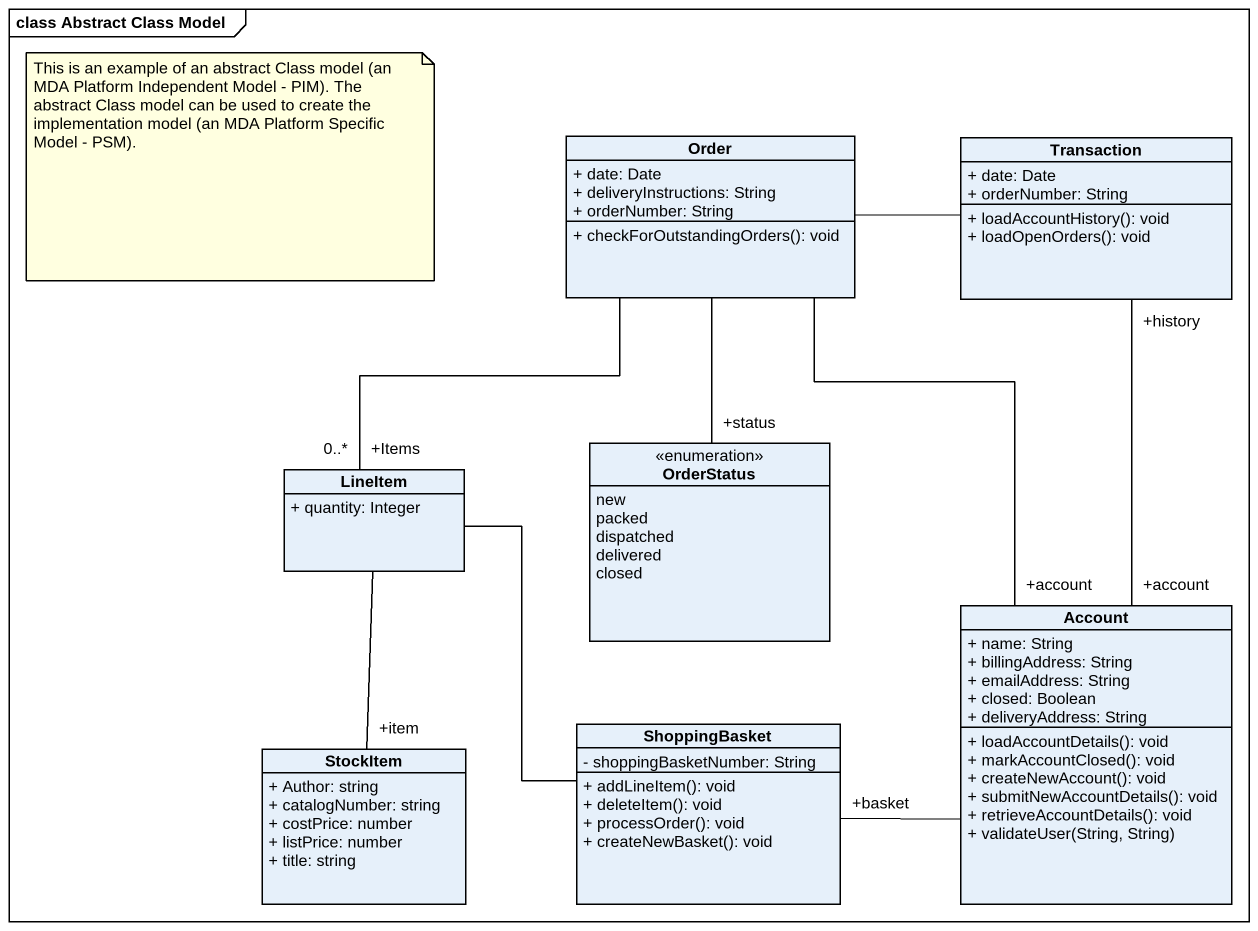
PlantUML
@startuml
mainframe class Abstract Class Model
hide circle
hide empty members
skinparam classAttributeIconSize 0
class Order {
  + date: Date
  + deliveryInstructions: String
  + orderNumber: String
  + checkForOutstandingOrders(): void
}
class Transaction {
  + date: Date
  + orderNumber: String
  + loadAccountHistory(): void
  + loadOpenOrders(): void
}
class LineItem {
  + quantity: Integer
}
enum OrderStatus {
  new
  packed
  dispatched
  delivered
  closed
}
class Account {
  + name: String
  + billingAddress: String
  + emailAddress: String
  + closed: Boolean
  + deliveryAddress: String
  + loadAccountDetails(): void
  + markAccountClosed(): void
  + createNewAccount(): void
  + submitNewAccountDetails(): void
  + retrieveAccountDetails(): void
  + validateUser(String, String)
}
class StockItem {
  + Author: string
  + catalogNumber: string
  + costPrice: number
  + listPrice: number
  + title: string
}
class ShoppingBasket {
  - shoppingBasketNumber: String
  + addLineItem(): void
  + deleteItem(): void
  + processOrder(): void
  + createNewBasket(): void
}
Order -- "+Items\n0..*" LineItem
Order -- "+status" OrderStatus
Transaction -left- Order
Transaction "+history" -- "+account" Account
LineItem -- "+item" StockItem
Account "+account" -up- Order
Account -left- "+basket" ShoppingBasket
ShoppingBasket -up- LineItem
note as N1
  This is an example of an abstract Class model (an MDA Platform Independent Model - PIM). The abstract Class model can be used to create the implementation model (an MDA Platform Specific Model - PSM).
end note
@enduml
